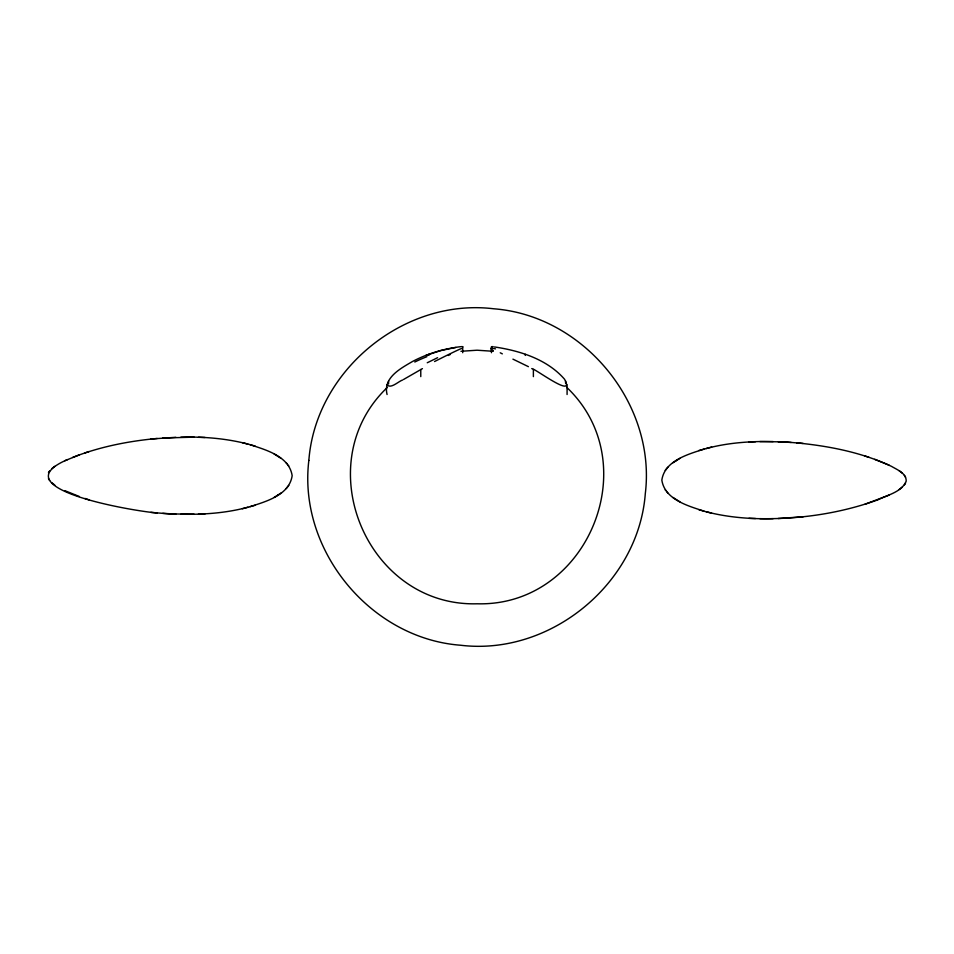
<?xml version="1.0" encoding="UTF-8"?>
<svg xmlns="http://www.w3.org/2000/svg" width="954" height="954" viewBox="0 0 954 954"><rect width="100%" height="100%" fill="white"/><g stroke="black" fill="none" stroke-linecap="round" stroke-linejoin="round"><path stroke-width="1.43" d="M387.074 394.515C382.852 377.689 400.692 368.423 412.462 361.518A135.23 135.23 0 0 1 455.893 347.399L440.867 350.547L425.746 355.484M387.085 384.7C390.58 389.435 398.581 381.195 402.743 379.954M67.519 459.589C-2.779 489.64 142.074 512.346 157.207 512.918M759.885 518.666C799.965 519.298 840.426 513.419 878.181 499.717C887.804 494.804 901.685 492.121 906.217 481.102C906.455 473.279 897.118 469.714 891.596 466.423C861.963 452.434 829.241 446.055 796.793 442.894M250.008 506.681C266.023 501.518 289.324 495.138 292.162 475.688C289.229 456.286 265.963 449.871 250.008 444.707M703.992 449.131C687.977 454.295 664.676 460.675 661.837 480.112C664.771 499.514 688.037 505.942 703.992 511.106M49.036 471.86L49.62 470.93M904.38 484.882L904.964 483.952M48.451 472.779L48.904 472.075M905.096 483.726L905.549 483.022M667.824 467.21L665.224 470.346M286.176 488.603L288.776 485.455M387.431 387.348C307.224 463.549 366.73 606.863 477.083 603.787C587.425 606.863 646.931 463.549 566.724 387.348M54.819 466.291L51.635 468.772M899.181 489.521L902.365 487.029M274.108 497.416L277.638 495.186M277.829 495.054L280.977 493.063M673.023 462.75L676.171 460.758M676.362 460.627L679.892 458.397M403.614 379.453L422.431 368.626M450.431 354.387L448.273 355.484M72.576 457.467C99.574 446.794 128.361 441.13 157.207 438.47M64.86 460.722L79.277 454.903M889.14 495.09L864.98 504.261M85.001 452.923L89.02 451.54M180.878 514.23C203.345 514.683 226.122 513.121 247.897 507.242M706.103 448.571C727.878 442.692 750.655 441.118 773.122 441.571M242.352 508.744L255.195 505.274M698.805 450.538L711.648 447.068M460.949 351.287L477.083 350.213L493.218 351.287M162.776 438.029L194.115 437.147M150.875 439.007L175.834 437.302M803.125 516.806L778.154 518.511M180.878 437.147C205.885 436.55 231.19 438.816 255.195 446.114M748.962 441.905L755.532 441.726M759.885 441.571L784.725 441.905L803.125 443.431M194.115 514.23L169.275 513.896L150.875 512.37M198.468 514.087L205.038 513.896M773.122 518.666C748.115 519.25 722.81 516.996 698.805 509.698M778.154 441.726L791.224 442.465M198.468 437.302L205.038 437.481M748.962 518.332L755.532 518.511M175.834 514.087L162.776 513.347M494.458 346.946C519.87 350.69 547.143 359.264 564.518 379.203C575.977 399.809 534.037 367.719 531.724 368.626M706.103 511.666L711.648 513.169M242.352 442.632L247.897 444.135M864.98 455.976L868.999 457.348M874.723 459.327L889.14 465.147M79.277 496.485L64.86 490.654M85.001 498.453L89.02 499.836M679.892 501.84L673.023 497.487M280.977 458.325L274.108 453.961M902.365 473.208L899.181 470.716M51.635 482.605L54.819 485.097M665.224 489.891L665.82 490.594M288.18 465.218L288.776 465.922M286.176 462.785L286.904 463.656M667.096 492.157L667.824 493.027M905.549 477.203L904.38 475.354M48.451 478.598L49.62 480.458M567.081 384.7L567.081 394.515M565.579 380.992L565.579 383.198M533.381 369.472L533.381 376.615M525.26 354.292L525.26 355.425M491.453 347.017L491.453 352.706M462.714 347.017L462.714 352.706M428.906 354.292L428.906 355.425M420.774 369.472L420.774 376.615M388.576 380.992L388.576 383.925M434.559 361.53A49.739 1.097 -27.4 0 1 461.676 348.508M437.588 357.69A52.553 1.395 -25.5 0 1 427.249 362.758M456.322 347.268A15.765 1.049 -11.7 0 1 462.785 346.922M414.787 362.019A47.14 13.177 -19.2 0 1 426.939 356.665M491.656 347.053A14.859 1.097 10.9 0 1 493.158 346.648M493.135 350.559A52.565 3.303 21.1 0 1 495.531 348.878M502.329 353.862A52.196 1.276 25.7 0 1 500.242 352.789M512.93 359.145A49.739 0.692 26.2 0 1 528.409 366.67M308.846 460.436C297.922 550.136 370.402 638.453 460.508 645.226C550.219 656.161 638.536 583.681 645.309 493.564C656.245 403.864 583.765 315.547 493.647 308.774C403.947 297.839 315.631 370.319 308.846 460.436"/></g></svg>
